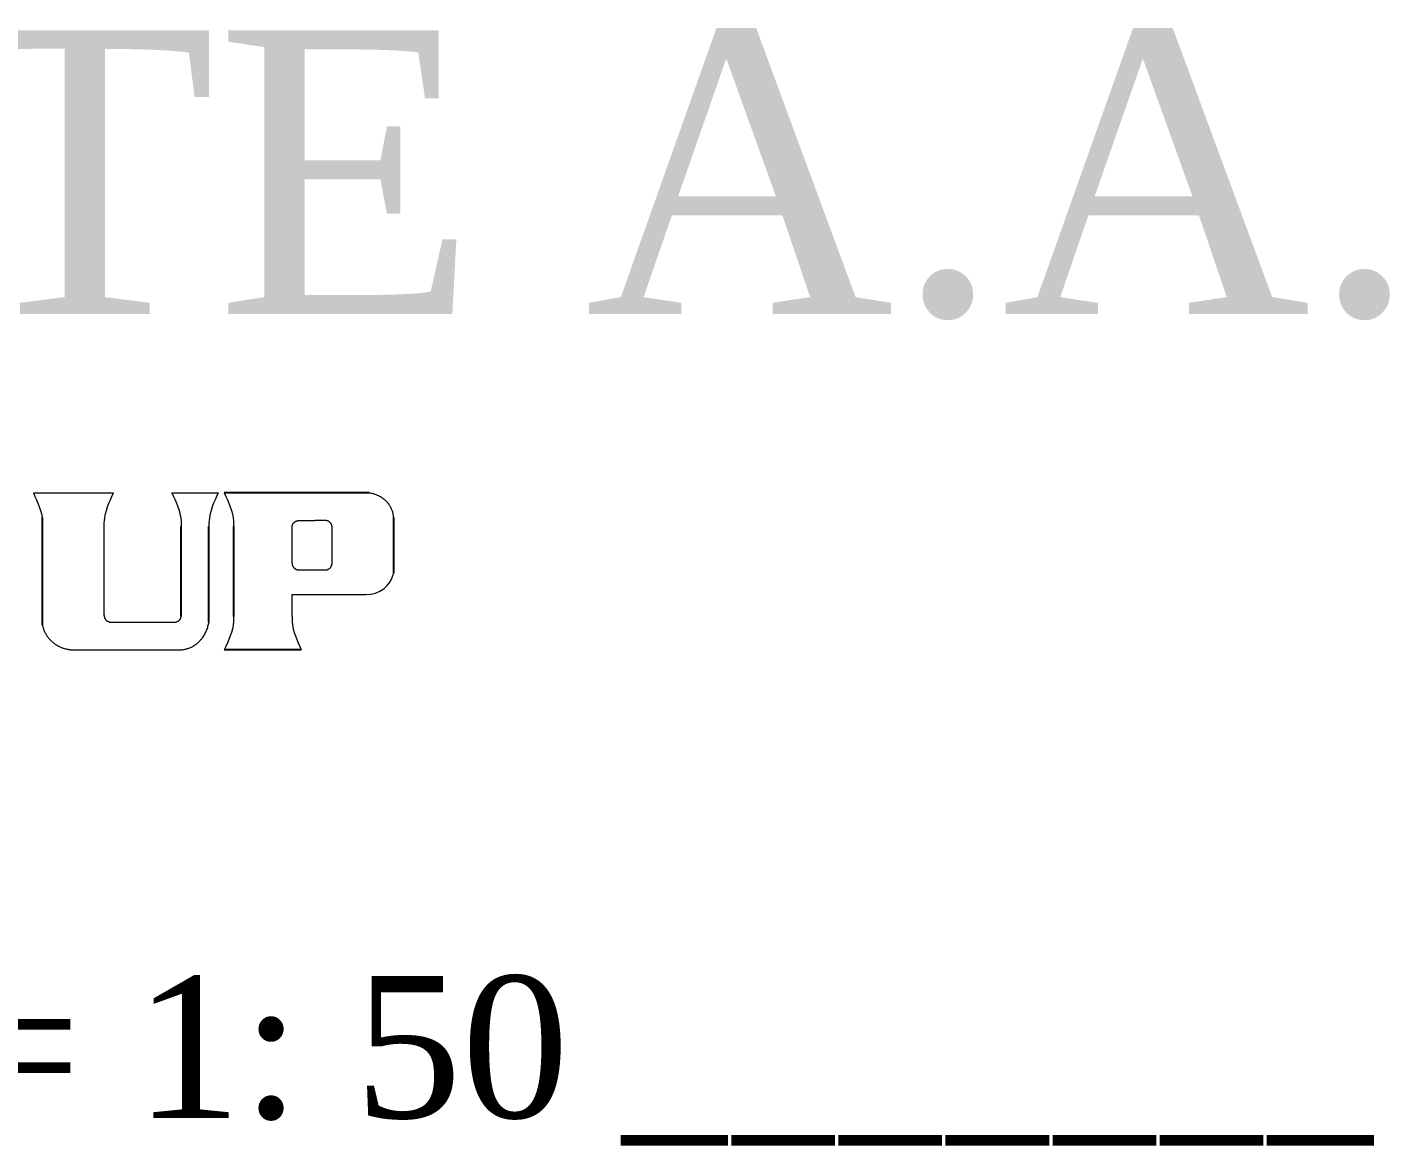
# Model space of a CAD drawing. Header units: millimetres. Extents: x 103208 to 171806, y -164 to 10038.
# Drawn here: x 113268.4 to 113364.4, y 2344.1 to 2422.9 of the extents above; entities that cross this region are included whole.
import ezdxf

# ---------------------------------------------------------------- set-up
doc = ezdxf.new("R2010")
doc.units = ezdxf.units.MM
doc.layers.add('LG-FOLHA', color=1, linetype='Continuous', lineweight=13)
doc.layers.add('Texto', color=2, linetype='Continuous')
doc.styles.add('Valéria', font='romantic.ttf', dxfattribs={"height": 10})

msp = doc.modelspace()

# ---------------------------------------------------------------- linework, layer by layer
at = {"color": 1}
for points in [[(113292.4863, 2390.09384, -334409.01533), (113286.04644, 2390.09384, -334409.01533), (113284.16513, 2390.09384, -334409.01533), (113282.28382, 2390.09384, -334409.01533)], [(113292.4863, 2390.09384, -334409.01533), (113286.04644, 2390.09384, -334409.01533), (113284.16513, 2390.09384, -334409.01533), (113282.28382, 2390.09384, -334409.01533)], [(113269.47646, 2380.75967, -334409.01533), (113269.47646, 2383.2922, -334409.01533), (113269.47646, 2385.82472, -334409.01533), (113269.47646, 2388.35725, -334409.01533)], [(113269.47646, 2380.75967, -334409.01533), (113269.47646, 2383.2922, -334409.01533), (113269.47646, 2385.82472, -334409.01533), (113269.47646, 2388.35725, -334409.01533)], [(113294.22289, 2384.44992, -334409.01533), (113294.22289, 2386.18651, -334409.01533), (113294.22289, 2387.70603, -334409.01533), (113294.22289, 2388.35725, -334409.01533)], [(113294.22289, 2384.44992, -334409.01533), (113294.22289, 2386.18651, -334409.01533), (113294.22289, 2387.70603, -334409.01533), (113294.22289, 2388.35725, -334409.01533)], [(113279.24479, 2381.41089, -334409.01533), (113279.24479, 2383.2922, -334409.01533), (113279.24479, 2385.82472, -334409.01533), (113279.24479, 2387.73498, -334409.01533)], [(113279.24479, 2381.41089, -334409.01533), (113279.24479, 2383.2922, -334409.01533), (113279.24479, 2385.82472, -334409.01533), (113279.24479, 2387.73498, -334409.01533)], [(113281.19845, 2380.97674, -334409.01533), (113281.19845, 2383.2922, -334409.01533), (113281.19845, 2385.82472, -334409.01533), (113281.19845, 2387.73498, -334409.01533)], [(113281.19845, 2380.97674, -334409.01533), (113281.19845, 2383.2922, -334409.01533), (113281.19845, 2385.82472, -334409.01533), (113281.19845, 2387.73498, -334409.01533)], [(113282.93504, 2387.73498, -334409.01533), (113282.93504, 2387.73498, -334409.01533), (113282.93504, 2383.57111, -334409.01533), (113282.93504, 2381.38194, -334409.01533)], [(113282.93504, 2387.73498, -334409.01533), (113282.93504, 2387.73498, -334409.01533), (113282.93504, 2383.57111, -334409.01533), (113282.93504, 2381.38194, -334409.01533)], [(113287.71067, 2379.02308, -334409.01533), (113286.04644, 2379.02308, -334409.01533), (113284.16513, 2379.02308, -334409.01533), (113282.28382, 2379.02308, -334409.01533)], [(113287.71067, 2379.02308, -334409.01533), (113286.04644, 2379.02308, -334409.01533), (113284.16513, 2379.02308, -334409.01533), (113282.28382, 2379.02308, -334409.01533)]]:
    msp.add_open_spline(points, degree=3, dxfattribs=at)
at = {"layer": 'LG-FOLHA', "color": 1}
for points in [[(113268.82524, 2390.09384), (113274.46916, 2390.09384)], [(113278.59357, 2390.09384), (113281.84967, 2390.09384)], [(113287.05945, 2381.38194), (113287.05945, 2382.93041), (113292.26922, 2382.93041)], [(113271.43013, 2379.02308), (113279.24479, 2379.02308)]]:
    msp.add_lwpolyline(points, dxfattribs=at)
msp.add_arc((113292.34376, 2384.85026), 1.9213, 267.7765663, 347.973401, dxfattribs=at)
for points, knots in [([(113268.82524, 2390.09384), (113269.12438, 2389.44285), (113269.47533, 2388.67913), (113269.47632, 2387.85642), (113269.47646, 2387.73498)], [9.1680077, 9.1680077, 9.1680077, 9.1680077, 10.06813269, 10.22401027, 10.22401027, 10.22401027, 10.22401027]), ([(113273.81794, 2387.73498), (113273.81809, 2387.85642), (113273.81907, 2388.67913), (113274.17002, 2389.44285), (113274.46916, 2390.09384)], [7.11200514, 7.11200514, 7.11200514, 7.11200514, 7.26788272, 8.1680077, 8.1680077, 8.1680077, 8.1680077]), ([(113278.59357, 2390.09384), (113278.89271, 2389.44285), (113279.24366, 2388.67913), (113279.24464, 2387.85642), (113279.24479, 2387.73498)], [9.1680077, 9.1680077, 9.1680077, 9.1680077, 10.06813269, 10.22401027, 10.22401027, 10.22401027, 10.22401027]), ([(113281.84967, 2390.09384), (113281.55053, 2389.44285), (113281.19959, 2388.67913), (113281.1986, 2387.85642), (113281.19845, 2387.73498)], [9.1680077, 9.1680077, 9.1680077, 9.1680077, 10.06813269, 10.22401027, 10.22401027, 10.22401027, 10.22401027]), ([(113282.28382, 2390.09384), (113282.58297, 2389.44285), (113282.93391, 2388.67913), (113282.9349, 2387.85642), (113282.93504, 2387.73498)], [3.49110187, 3.49110187, 3.49110187, 3.49110187, 4.39122686, 4.54710444, 4.54710444, 4.54710444, 4.54710444]), ([(113282.93504, 2381.38194), (113282.9349, 2381.2605), (113282.93391, 2380.43779), (113282.58297, 2379.67407), (113282.28382, 2379.02308)], [5.54710444, 5.54710444, 5.54710444, 5.54710444, 5.70298202, 6.603107, 6.603107, 6.603107, 6.603107]), ([(113287.05945, 2381.38194), (113287.05959, 2381.2605), (113287.06058, 2380.43779), (113287.41153, 2379.67407), (113287.71067, 2379.02308)], [0, 0, 0, 0, 0.15587758, 1.05600257, 1.05600257, 1.05600257, 1.05600257])]:
    msp.add_open_spline(points, degree=3, knots=knots, dxfattribs=at)
for points in [[(113292.4863, 2390.09384), (113286.04644, 2390.09384), (113284.16513, 2390.09384), (113282.28382, 2390.09384)], [(113292.4863, 2390.09384, 132275.12661), (113286.04644, 2390.09384, 132275.12661), (113284.16513, 2390.09384, 132275.12661), (113282.28382, 2390.09384, 132275.12661)], [(113292.4863, 2390.09384, 132275.12661), (113286.04644, 2390.09384, 132275.12661), (113284.16513, 2390.09384, 132275.12661), (113282.28382, 2390.09384, 132275.12661)], [(113292.4863, 2390.09384, 132275.12661), (113286.04644, 2390.09384, 132275.12661), (113284.16513, 2390.09384, 132275.12661), (113282.28382, 2390.09384, 132275.12661)], [(113269.47646, 2380.75967), (113269.47646, 2383.2922), (113269.47646, 2385.82472), (113269.47646, 2388.35725)], [(113269.47646, 2380.75967, 132275.12661), (113269.47646, 2383.2922, 132275.12661), (113269.47646, 2385.82472, 132275.12661), (113269.47646, 2388.35725, 132275.12661)], [(113269.47646, 2380.75967, 132275.12661), (113269.47646, 2383.2922, 132275.12661), (113269.47646, 2385.82472, 132275.12661), (113269.47646, 2388.35725, 132275.12661)], [(113269.47646, 2380.75967, 132275.12661), (113269.47646, 2383.2922, 132275.12661), (113269.47646, 2385.82472, 132275.12661), (113269.47646, 2388.35725, 132275.12661)], [(113294.22289, 2384.44992), (113294.22289, 2386.18651), (113294.22289, 2387.70603), (113294.22289, 2388.35725)], [(113294.22289, 2384.44992, 132275.12661), (113294.22289, 2386.18651, 132275.12661), (113294.22289, 2387.70603, 132275.12661), (113294.22289, 2388.35725, 132275.12661)], [(113294.22289, 2384.44992, 132275.12661), (113294.22289, 2386.18651, 132275.12661), (113294.22289, 2387.70603, 132275.12661), (113294.22289, 2388.35725, 132275.12661)], [(113294.22289, 2384.44992, 132275.12661), (113294.22289, 2386.18651, 132275.12661), (113294.22289, 2387.70603, 132275.12661), (113294.22289, 2388.35725, 132275.12661)], [(113273.81791, 2381.44265), (113273.81794, 2383.22949), (113273.81794, 2385.48224), (113273.81794, 2387.73498)], [(113279.24479, 2381.41089), (113279.24479, 2383.2922), (113279.24479, 2385.82472), (113279.24479, 2387.73498)], [(113279.24479, 2381.41089, 132275.12661), (113279.24479, 2383.2922, 132275.12661), (113279.24479, 2385.82472, 132275.12661), (113279.24479, 2387.73498, 132275.12661)], [(113279.24479, 2381.41089, 132275.12661), (113279.24479, 2383.2922, 132275.12661), (113279.24479, 2385.82472, 132275.12661), (113279.24479, 2387.73498, 132275.12661)], [(113279.24479, 2381.41089, 132275.12661), (113279.24479, 2383.2922, 132275.12661), (113279.24479, 2385.82472, 132275.12661), (113279.24479, 2387.73498, 132275.12661)], [(113281.19845, 2380.97674), (113281.19845, 2383.2922), (113281.19845, 2385.82472), (113281.19845, 2387.73498)], [(113281.19845, 2380.97674, 132275.12661), (113281.19845, 2383.2922, 132275.12661), (113281.19845, 2385.82472, 132275.12661), (113281.19845, 2387.73498, 132275.12661)], [(113281.19845, 2380.97674, 132275.12661), (113281.19845, 2383.2922, 132275.12661), (113281.19845, 2385.82472, 132275.12661), (113281.19845, 2387.73498, 132275.12661)], [(113281.19845, 2380.97674, 132275.12661), (113281.19845, 2383.2922, 132275.12661), (113281.19845, 2385.82472, 132275.12661), (113281.19845, 2387.73498, 132275.12661)], [(113282.93504, 2387.73498), (113282.93504, 2387.73498), (113282.93504, 2383.57111), (113282.93504, 2381.38194)], [(113282.93504, 2387.73498, 132275.12661), (113282.93504, 2387.73498, 132275.12661), (113282.93504, 2383.57111, 132275.12661), (113282.93504, 2381.38194, 132275.12661)], [(113282.93504, 2387.73498, 132275.12661), (113282.93504, 2387.73498, 132275.12661), (113282.93504, 2383.57111, 132275.12661), (113282.93504, 2381.38194, 132275.12661)], [(113282.93504, 2387.73498, 132275.12661), (113282.93504, 2387.73498, 132275.12661), (113282.93504, 2383.57111, 132275.12661), (113282.93504, 2381.38194, 132275.12661)], [(113287.71067, 2379.02308), (113286.04644, 2379.02308), (113284.16513, 2379.02308), (113282.28382, 2379.02308)], [(113287.71067, 2379.02308, 132275.12661), (113286.04644, 2379.02308, 132275.12661), (113284.16513, 2379.02308, 132275.12661), (113282.28382, 2379.02308, 132275.12661)], [(113287.71067, 2379.02308, 132275.12661), (113286.04644, 2379.02308, 132275.12661), (113284.16513, 2379.02308, 132275.12661), (113282.28382, 2379.02308, 132275.12661)], [(113287.71067, 2379.02308, 132275.12661), (113286.04644, 2379.02308, 132275.12661), (113284.16513, 2379.02308, 132275.12661), (113282.28382, 2379.02308, 132275.12661)]]:
    msp.add_open_spline(points, degree=3, dxfattribs=at)
for points, weights in [([(113294.22289, 2388.35725), (113294.14101, 2389.36481), (113293.48211, 2389.92613), (113292.4863, 2390.09384)], [1, 0.823142848428, 0.823142848428, 1]), ([(113271.43013, 2379.02308), (113270.43482, 2379.11811), (113269.68753, 2379.78236), (113269.47646, 2380.75967)], [1, 0.871446889182, 0.871446889182, 1]), ([(113279.24479, 2379.02308), (113280.2401, 2379.11811), (113280.98739, 2379.78236), (113281.19845, 2380.97674)], [1, 0.871446889182, 0.871446889182, 1])]:
    msp.add_rational_spline(points, weights, degree=3, dxfattribs=at)
for points, weights, knots in [([(113287.05942, 2385.13291), (113287.05945, 2386.41418), (113287.05945, 2387.04422), (113287.05945, 2387.67427), (113287.05945, 2387.94719), (113287.25244, 2388.14018), (113287.52536, 2388.14018), (113287.77285, 2388.14018), (113288.02034, 2388.14018), (113288.673, 2388.14018)], [1, 1, 1, 1, 0.804737854124, 0.804737854124, 1, 1, 1, 1], [18.92224083, 18.92224083, 18.92224083, 18.92224083, 19.92224083, 19.92224083, 19.92224083, 21.49303716, 21.49303716, 21.49303716, 22.49303716, 22.49303716, 22.49303716, 22.49303716]), ([(113289.88138, 2385.13291), (113289.88138, 2386.41418), (113289.88138, 2387.04422), (113289.88138, 2387.67427), (113289.88138, 2387.94719), (113289.68839, 2388.14018), (113289.41547, 2388.14018), (113289.16798, 2388.14018), (113288.92049, 2388.14018), (113288.673, 2388.14018)], [1, 1, 1, 1, 0.804737854124, 0.804737854124, 1, 1, 1, 1], [18.92224083, 18.92224083, 18.92224083, 18.92224083, 19.92224083, 19.92224083, 19.92224083, 21.49303716, 21.49303716, 21.49303716, 22.49303716, 22.49303716, 22.49303716, 22.49303716]), ([(113287.05942, 2385.13291), (113287.05942, 2384.85998), (113287.2524, 2384.667), (113287.52533, 2384.667), (113288.22773, 2384.667), (113288.71306, 2384.667), (113289.41547, 2384.667), (113289.68839, 2384.667), (113289.88138, 2384.85998), (113289.88138, 2385.13291)], [1, 0.804737854124, 0.804737854124, 1, 1, 1, 1, 0.804737854124, 0.804737854124, 1], [14.78064817, 14.78064817, 14.78064817, 14.78064817, 16.3514445, 16.3514445, 16.3514445, 17.3514445, 17.3514445, 17.3514445, 18.92224083, 18.92224083, 18.92224083, 18.92224083]), ([(113273.81791, 2381.44265), (113273.81791, 2381.16973), (113274.0109, 2380.97674), (113274.28382, 2380.97674), (113274.98623, 2380.97674), (113278.07647, 2380.97674), (113278.77888, 2380.97674), (113279.0518, 2380.97674), (113279.24479, 2381.16973), (113279.24479, 2381.41089)], [1, 0.804737854124, 0.804737854124, 1, 1, 1, 1, 0.804737854124, 0.804737854124, 1], [14.78064817, 14.78064817, 14.78064817, 14.78064817, 16.3514445, 16.3514445, 16.3514445, 17.3514445, 17.3514445, 17.3514445, 18.92224083, 18.92224083, 18.92224083, 18.92224083])]:
    msp.add_rational_spline(points, weights, degree=3, knots=knots, dxfattribs=at)

# ---------------------------------------------------------------- texts
at = {"layer": 'Texto', "insert": (113201.12885, 2422.70547), "char_height": 10, "attachment_point": 1, "style": 'Valéria'}
msp.add_mtext('{\\H2x;\\C5;CORTE A.A.\\P\\P\\H0.5x;\\C2;ESCALA = 1: 50 \\C1;_______\\C2; }', dxfattribs=at)

doc.saveas('drawing.dxf')
